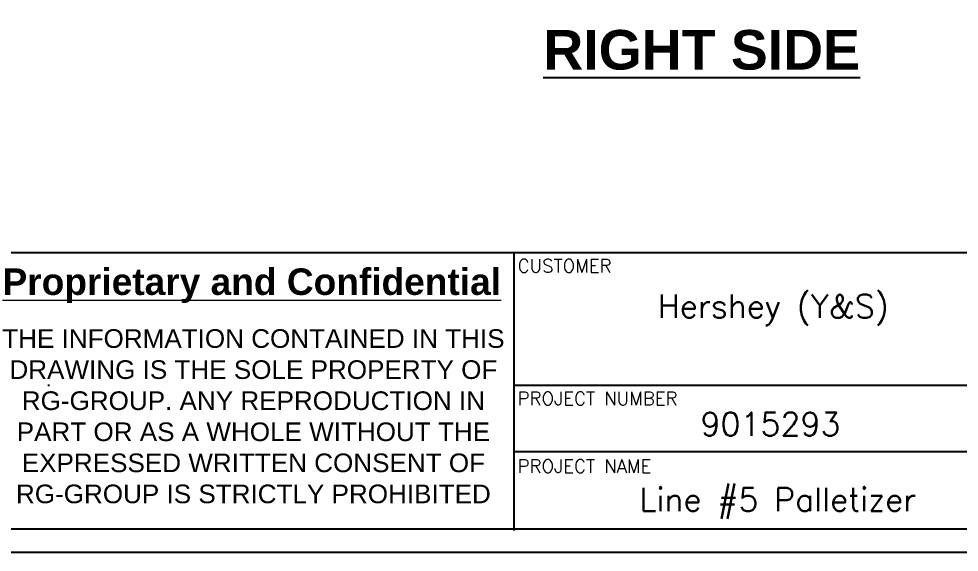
# Model space of a CAD drawing. Header units: inches. Extents: x 0 to 137, y 0 to 88.
# Drawn here: x 99.85 to 120.02, y -0.18 to 11.28 of the extents above; entities that cross this region are included whole.
import ezdxf
from ezdxf.enums import TextEntityAlignment as Align

# ---------------------------------------------------------------- set-up
doc = ezdxf.new("R2010")
doc.units = ezdxf.units.IN
doc.header["$MEASUREMENT"] = 0
doc.layers.add('TB_LABELS', color=1, linetype='Continuous')
doc.styles.add('Annotative', font='arial.ttf')
doc.styles.add('Fields', font='simplex.shx', dxfattribs={"height": 0.185})
doc.styles.get("Standard").update_dxf_attribs({"font": 'arial.ttf'})
doc.styles.add('WD', font='romans.shx', dxfattribs={"height": 0.185})

# ---------------------------------------------------------------- blocks, each defined once
blk = doc.blocks.new('RG_Master_Ver_4_2_2')
at = {"color": 3}
for p, q in [((10.12, 1.5631), (34.15, 1.5631)), ((27.6052, 1.5631), (27.6052, 0.0716)), ((25.1071, 0.8517), (25.117, 0.8517)), ((27.6052, 0.8517), (34.15, 0.8517)), ((27.9593, 0.8517), (27.9609, 0.8517)), ((27.6052, 0.496), (34.15, 0.496)), ((19.6886, 0.0809), (34.0625, 0.0809))]:
    blk.add_line(p, q, dxfattribs=at)
blk.add_lwpolyline([(0, -0.044), (34.25, -0.044), (34.25, 21.956), (0, 21.956)], close=True, dxfattribs=at)
at = {"color": 3, "linetype": 'Continuous', "lineweight": 20, "insert": (26.201, 1.4784), "char_height": 0.142284, "width": 2.801793, "attachment_point": 2, "style": 'Annotative'}
blk.add_mtext('{\\fArial|b1|i0|c0|p34;\\LProprietary and Confidential}', dxfattribs=at)
at = {"color": 3, "insert": (26.2097, 1.1522), "char_height": 0.1, "width": 2.785376, "attachment_point": 2, "style": 'Annotative'}
blk.add_mtext('THE INFORMATION CONTAINED IN THIS DRAWING IS THE SOLE PROPERTY OF RG-GROUP. ANY REPRODUCTION IN PART OR AS A WHOLE WITHOUT THE EXPRESSED WRITTEN CONSENT OF RG-GROUP IS STRICTLY PROHIBITED', dxfattribs=at)
at = {"style": 'Fields'}
for tag, p in [('DESCRIPTION_3', (13.1158, 1.307)), ('DRN_3', (15.4724, 1.307)), ('CHK_3', (16.5293, 1.307)), ('APP_3', (17.5522, 1.307)), ('DATE_3', (18.8294, 1.307)), ('DRAWING_DESC', (32.2295, 1.2455)), ('CUSTOMER', (28.9966, 1.2135)), ('DESCRIPTION_2', (13.1158, 0.9513)), ('DRN_2', (15.4724, 0.9513)), ('CHK_2', (16.5293, 0.9513)), ('APP_2', (17.5522, 0.9513)), ('DATE_2', (18.8294, 0.9513)), ('SIZE', (30.7145, 0.8944)), ('DRAWING_#', (32.125, 0.8944)), ('REV', (33.5429, 0.8944)), ('DESCRIPTION_1', (13.1158, 0.5956)), ('DRN_1', (15.4724, 0.5956)), ('CHK_1', (16.5293, 0.5956)), ('APP_1', (17.5522, 0.5956)), ('DATE_1', (18.8294, 0.5956)), ('PROJECT_#', (28.9813, 0.5809)), ('DRN_BY', (30.875, 0.5245)), ('CHK_BY', (31.7615, 0.5245)), ('APP_BY', (32.75, 0.5245)), ('SCALE', (33.6518, 0.5245)), ('PROJECT_NAME', (29.021, 0.1759)), ('SHEETNUM', (32.7527, 0.1759)), ('TTL_SHTS', (33.5471, 0.1759))]:
    blk.add_attdef(tag, text='', height=0.125, dxfattribs=at).set_placement(p, align=Align.CENTER)
at = {"style": 'Fields', "flags": 9}
blk.add_attdef('WD_TB', (9.9529, 0.1939), '', height=0.0638, dxfattribs=at)
at = {"layer": 'TB_LABELS', "style": 'WD'}
for s, height, p in [('CUSTOMER', 0.07114, (27.6266, 1.5276)), ('PROJECT NUMBER', 0.071142, (27.6266, 0.8162)), ('PROJECT NAME', 0.071142, (27.6266, 0.4533))]:
    blk.add_text(s, height=height, dxfattribs=at).set_placement(p, align=Align.TOP_LEFT)

msp = doc.modelspace()

# ---------------------------------------------------------------- block references
ref = msp.add_blockref('RG_Master_Ver_4_2_2', (0, 0), dxfattribs=dict(xscale=4.00170457579782, yscale=4.00170457579782, zscale=4.00170457579782))
ref.add_attrib('CUSTOMER', 'Hershey (Y&S)', dxfattribs={"height": 0.5002131, "style": 'Fields'}).set_placement((116.03582, 4.8561), align=Align.CENTER)
ref.add_attrib('PROJECT_#', '9015293', dxfattribs={"height": 0.500213, "style": 'Fields'}).set_placement((115.97469, 2.32476), align=Align.CENTER)
ref.add_attrib('PROJECT_NAME', 'Line #5 Palletizer', dxfattribs={"height": 0.5002131, "style": 'Fields'}).set_placement((116.13362, 0.70383), align=Align.CENTER)

# ---------------------------------------------------------------- texts
at = {"insert": (100, 11.0345), "char_height": 0.85, "attachment_point": 1}
msp.add_mtext_dynamic_manual_height_columns('\\pxqc;{\\fArial|b1|i0|c0|p34;\\LRIGHT SIDE}', width=29, gutter_width=1, heights=[0], dxfattribs=at)

doc.saveas('drawing.dxf')
